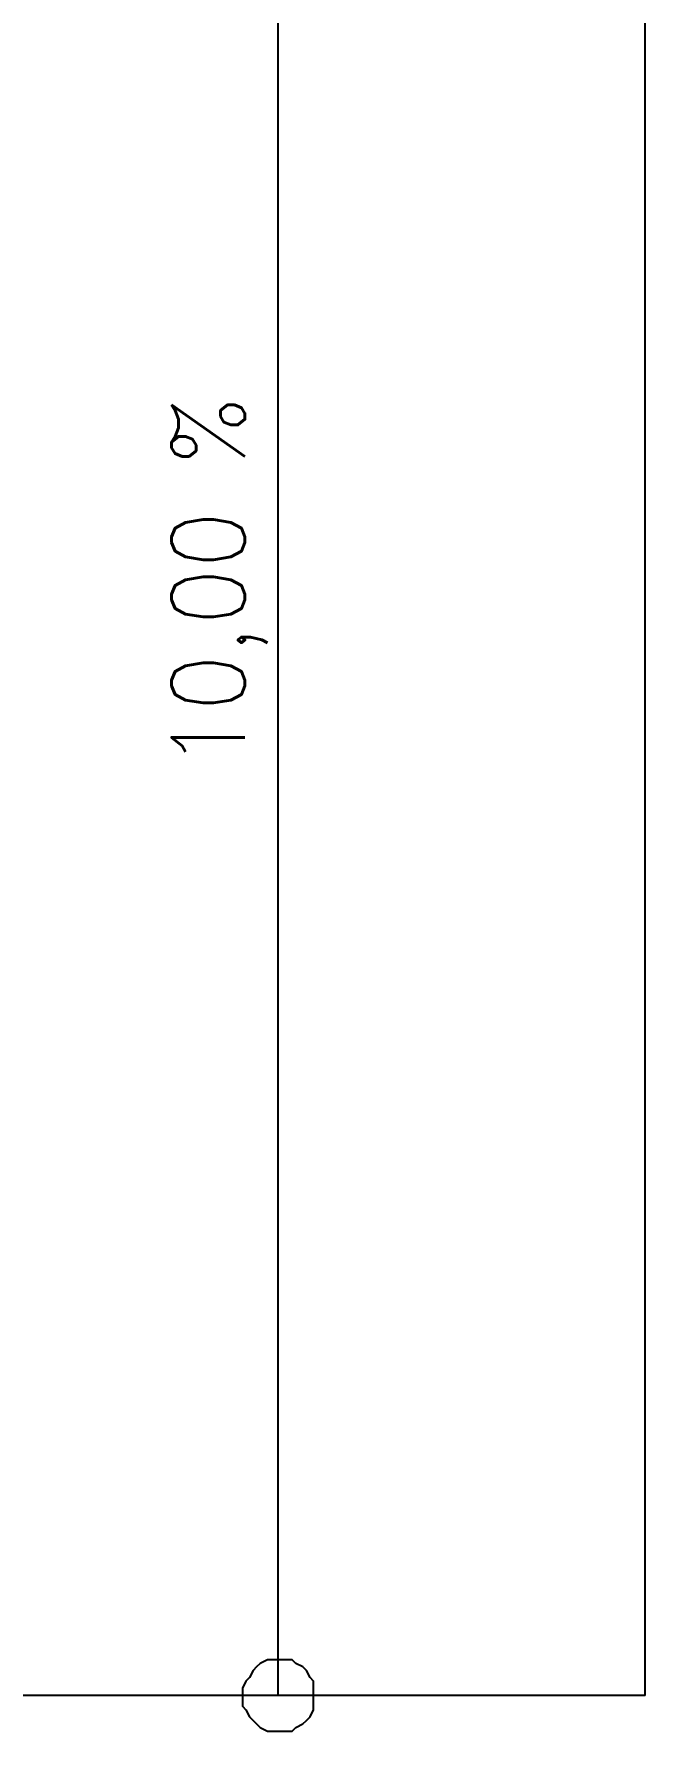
# Model space of a CAD drawing. Header units: millimetres. Extents: x 0 to 420, y 0 to 297.
# Drawn here: x 243.48 to 250.74, y 68.5 to 88.66 of the extents above; entities that cross this region are included whole.
import ezdxf

# ---------------------------------------------------------------- set-up
doc = ezdxf.new("R2010")
doc.units = ezdxf.units.MM
doc.layers.get('0').update_dxf_attribs({"linetype": 'CONTINUOUS'})
doc.styles.get("Standard").update_dxf_attribs({"font": 'STANDARD'})

msp = doc.modelspace()

# ---------------------------------------------------------------- linework, layer by layer
at = {"color": 0, "true_color": 0x000007}
for points in [[(250.740333, 68.918667), (250.740333, 94.996), (242.062, 94.996), (242.062, 68.918667)], [(246.38, 68.918667), (246.38, 94.996), (250.740333, 91.016667)], [(250.740333, 68.918667), (242.062, 68.918667)]]:
    msp.add_lwpolyline(points, dxfattribs=at)
msp.add_lwpolyline([(246.38, 69.342), (246.337667, 69.342), (246.253, 69.342), (246.168333, 69.299667), (246.126, 69.257333), (246.083667, 69.215), (246.041333, 69.130333), (245.999, 69.088), (245.956667, 69.003333), (245.956667, 68.961), (245.956667, 68.876333), (245.956667, 68.791667), (245.999, 68.749333), (246.041333, 68.664667), (246.083667, 68.622333), (246.126, 68.58), (246.168333, 68.537667), (246.253, 68.495333), (246.337667, 68.495333), (246.38, 68.495333), (246.464667, 68.495333), (246.549333, 68.495333), (246.591667, 68.537667), (246.676333, 68.58), (246.718667, 68.622333), (246.761, 68.664667), (246.803333, 68.749333), (246.803333, 68.791667), (246.803333, 68.876333), (246.803333, 68.961), (246.803333, 69.003333), (246.803333, 69.088), (246.761, 69.130333), (246.718667, 69.215), (246.676333, 69.257333), (246.591667, 69.299667), (246.549333, 69.342), (246.464667, 69.342)], close=True, dxfattribs=at)

# ---------------------------------------------------------------- texts
at = {"color": 0, "true_color": 0x000007, "insert": (246.252997, 79.925337), "char_height": 0.872032, "width": 4.28749084, "attachment_point": 7, "rotation": 90}
msp.add_mtext('10,00 %', dxfattribs=at)

doc.saveas('drawing.dxf')
